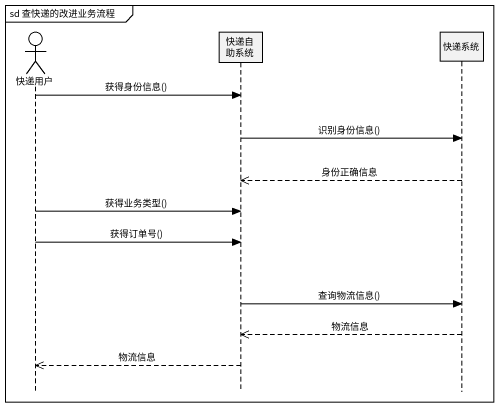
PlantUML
@startuml
mainframe sd 查快递的改进业务流程
hide footbox
actor 快递用户
participant 快递自助系统
participant 快递系统

快递用户 -> 快递自助系统 : 获得身份信息()
快递自助系统 -> 快递系统 : 识别身份信息()
快递系统 -->> 快递自助系统 : 身份正确信息
快递用户 -> 快递自助系统 : 获得业务类型()
快递用户 -> 快递自助系统 : 获得订单号()
快递自助系统 -> 快递系统 : 查询物流信息()
快递系统 -->> 快递自助系统 : 物流信息
快递自助系统 -->> 快递用户 : 物流信息
@enduml
